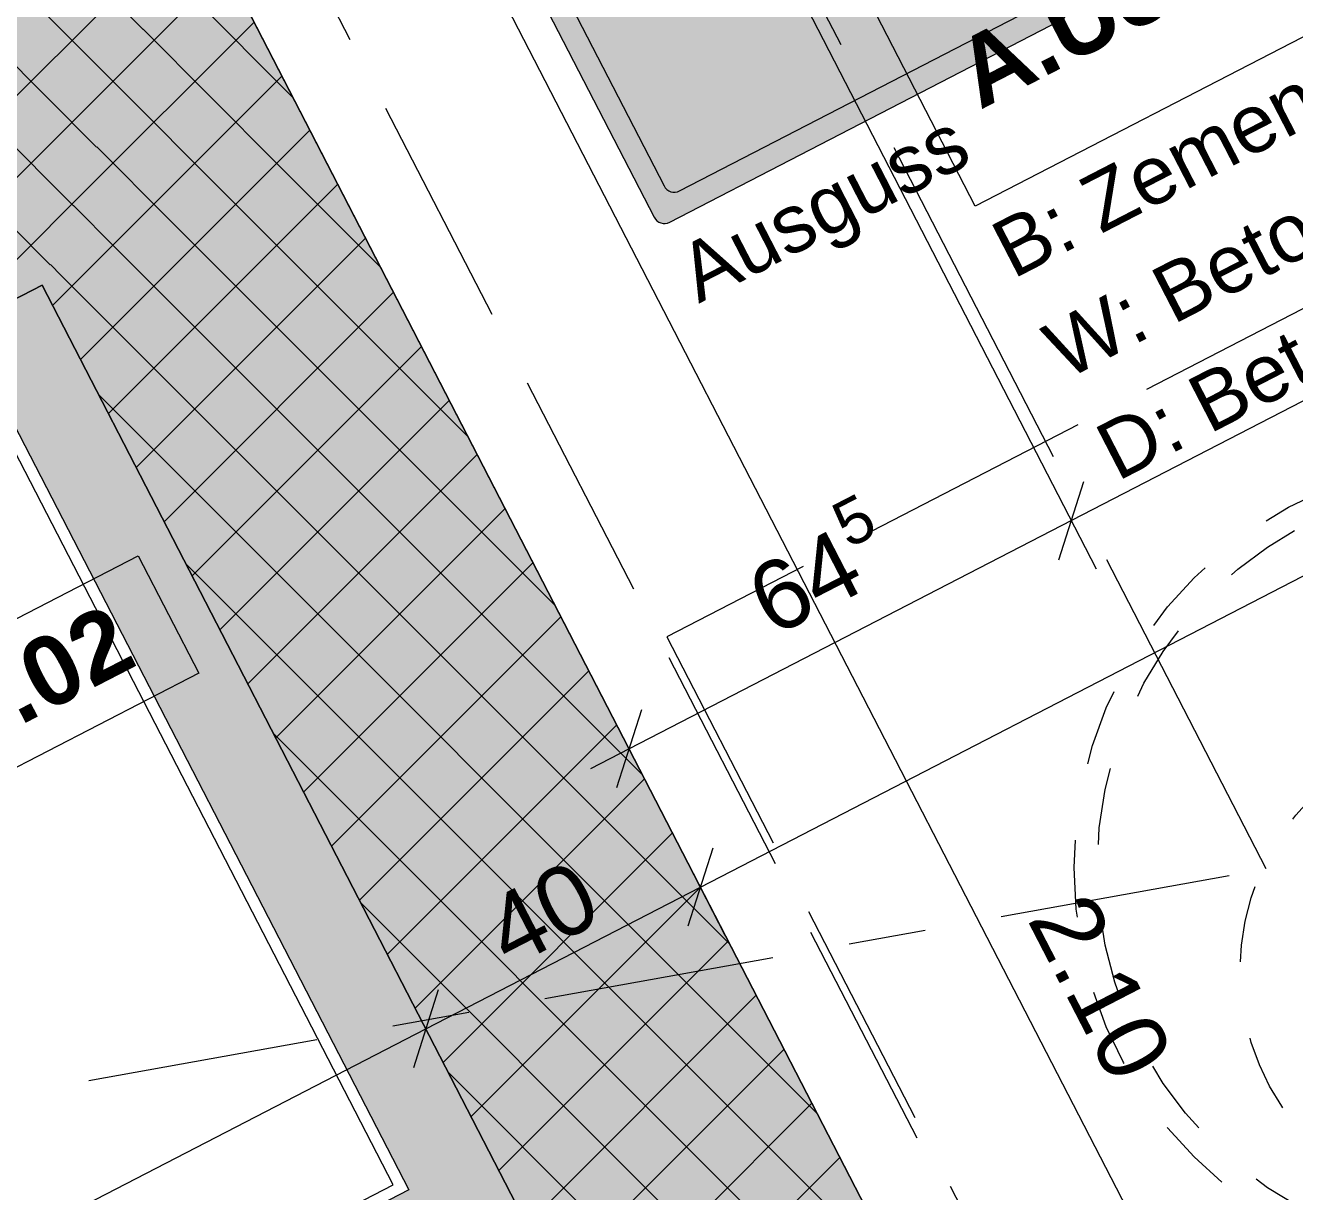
# Model space of a CAD drawing. Header units: metres. Extents: x 2688579.7 to 2688666, y 1281656.9 to 1281721.4.
# Drawn here: x 2688609.702 to 2688611.345, y 1281682.039 to 1281683.548 of the extents above; entities that cross this region are included whole.
import ezdxf

# ---------------------------------------------------------------- set-up
doc = ezdxf.new("R2010")
doc.units = ezdxf.units.M
for name, pattern in [('GESTRICHELT', [0.018750000279396765, 0.01250000018626451, -0.006250000093132257]), ('Strich 6_2mm Terrain', [0.4, 0.3, -0.1]), ('Strich 9_3mm', [0.6, 0.45, -0.15]), ('Strichpunkt 6_2_2mm Schnitt', [0.5, 0.3, -0.1, 0, -0.1])]:
    doc.linetypes.add(name, pattern=pattern)
for name, color, linetype in [('00 11 Geometer', 7, 'Continuous'), ('00 73 Schnittlinien', 7, 'Continuous'), ('00 80 Plangrafik', 7, 'Continuous'), ('01 11 AW tragend', 7, 'Continuous'), ('02 11 Fundamente', 7, 'Continuous'), ('03 13 Liftkabine', 7, 'Continuous'), ('06 12 Sanitärapparate.3D einfach', 7, 'Continuous'), ('07 11 Bemassung aussen', 7, 'Continuous'), ('07 12 Bemassung innen', 7, 'Continuous'), ('08 11 Beschriftung allgemein', 7, 'Continuous'), ('09 11 Raumdefinitionen.SIA 416', 7, 'Continuous'), ('10 14 Kanalisation MW', 7, 'Continuous')]:
    doc.layers.add(name, color=color, linetype=linetype)
doc.styles.add('ERSTELLTER_STIL_1', font='arial.ttf')
doc.styles.add('ERSTELLTER_STIL_3', font='')
doc.styles.get('ERSTELLTER_STIL_3').set_extended_font_data('Arial', bold=True)
doc.dimstyles.new('ERSTELLTER_STIL__2', dxfattribs={"dimtxt": 0.08999999761581422, "dimasz": 0.07125000000000001, "dimexe": 0.18, "dimexo": 0.05, "dimgap": 0.09, "dimtad": 1, "dimzin": 0, "dimdsep": 46, "dimtxsty": 'ERSTELLTER_STIL_1', "dimblk": 'ARROWHEAD_6', "dimblk1": 'ARROWHEAD_6', "dimblk2": 'ARROWHEAD_6', "dimcen": 0.09, "dimclrd": 7, "dimclre": 7, "dimclrt": 7, "dimazin": 0, "dimtfac": 1, "dimtdec": 4, "dimtmove": 0, "dimatfit": 3, "dimfxl": 1, "dimtolj": 1, "dimtzin": 0, "dimarcsym": 0})
doc.dimstyles.new('ERSTELLTER_STIL__4', dxfattribs={"dimtxt": 0.08999999761581422, "dimasz": 0.07125000000000001, "dimexe": 0.18, "dimexo": 0.05, "dimgap": 0.09, "dimtad": 1, "dimzin": 0, "dimdsep": 46, "dimtxsty": 'ERSTELLTER_STIL_1', "dimblk": 'ARROWHEAD_6', "dimblk1": 'ARROWHEAD_6', "dimblk2": 'ARROWHEAD_6', "dimcen": 0.09, "dimclrd": 7, "dimclre": 7, "dimclrt": 7, "dimazin": 0, "dimtfac": 1, "dimtdec": 4, "dimtmove": 2, "dimatfit": 3, "dimfxl": 1, "dimtolj": 1, "dimtzin": 0, "dimarcsym": 0})
pattern_1 = [(44.99999999999999, (-190.4483196355036, -7.138988810048026), (-0.05303300858899104, 0.05303300858899108), []), (135.0000000000002, (-190.4483196355036, -7.138988810048026), (0.0530330085889909, 0.05303300858899123), [])]

# ---------------------------------------------------------------- blocks, each defined once
blk = doc.blocks.new('*D347')
at = {"layer": '07 12 Bemassung innen', "color": 7, "linetype": 'Continuous', "lineweight": 5, "transparency": 16777216}
for p, q in [((215.5889363743186, 32.26523600044563), (217.8105434283721, 33.41171710914843)), ((215.6211812668485, 32.20275308628517), (215.5566914817886, 32.32771891460609)), ((215.3223426072339, 32.12765779231797), (215.5889363743186, 32.26523600044563)), ((215.3545874997638, 32.06517487815751), (215.290097714704, 32.19014070647843)), ((215.2723562759055, 32.10186187829403), (215.3223426072339, 32.12765779231797))]:
    blk.add_line(p, q, dxfattribs=at)
at = {"layer": '07 12 Bemassung innen', "color": 7, "linetype": 'Continuous', "lineweight": 18, "transparency": 16777216}
for p, q in [((215.6050633191882, 32.31575749734717), (215.5728094294489, 32.21471450354409)), ((215.3384695521035, 32.17817928921951), (215.3062156623643, 32.07713629541643))]:
    blk.add_line(p, q, dxfattribs=at)
blk = doc.blocks.new('ARROWHEAD_6')
at = {"color": 0, "linetype": 'Continuous', "lineweight": 0}
for p, q in [((-0.5, -0.5), (0.5, 0.5)), ((0, 0), (-1, 0))]:
    blk.add_line(p, q, dxfattribs=at)
blk = doc.blocks.new('*D348')
at = {"layer": '07 12 Bemassung innen', "color": 7, "linetype": 'Continuous', "lineweight": 5, "transparency": 16777216}
for p, q in [((217.8105434283721, 33.41171710914843), (218.166001784485, 33.5951547199853)), ((217.8427883209021, 33.34923419498796), (217.7782985358422, 33.47420002330889)), ((215.5889363743186, 32.26523600044563), (217.8105434283721, 33.41171710914843))]:
    blk.add_line(p, q, dxfattribs=at)
at = {"layer": '07 12 Bemassung innen', "color": 7, "linetype": 'Continuous', "lineweight": 18, "transparency": 16777216}
for p, q in [((217.8266703732418, 33.46223860604997), (217.7944164835025, 33.36119561224689)), ((215.6050633191882, 32.31575749734717), (215.5728094294489, 32.21471450354409))]:
    blk.add_line(p, q, dxfattribs=at)
at = {"layer": '07 12 Bemassung innen', "color": 7, "lineweight": 18, "transparency": 16777216, "char_height": 0.08999999761581422, "attachment_point": 7, "rotation": 27.29641979268731, "style": 'ERSTELLTER_STIL_1'}
for s, insert in [('\\A1;{\\pql;\\fArial|b0|i0|c0|p38;2.50}', (216.6542152347012, 32.88250158501827)), ('\\A1;{\\pql;\\fArial|b0|i0|c0|p38;30}', (215.6263913245806, 32.34645689890996))]:
    blk.add_mtext(s, dxfattribs=dict(at, insert=insert))
blk = doc.blocks.new('*D349')
at = {"layer": '07 12 Bemassung innen', "color": 7, "linetype": 'Continuous', "lineweight": 5, "transparency": 16777216}
for p, q in [((218.166001784485, 33.5951547199853), (219.8647745723787, 34.47182231326867)), ((218.1982466770149, 33.53267180582483), (218.1337568919551, 33.65763763414576)), ((217.8105434283721, 33.41171710914843), (218.166001784485, 33.5951547199853))]:
    blk.add_line(p, q, dxfattribs=at)
at = {"layer": '07 12 Bemassung innen', "color": 7, "linetype": 'Continuous', "lineweight": 18, "transparency": 16777216}
for p, q in [((218.1821287293546, 33.64567621688683), (218.1498748396154, 33.54463322308376)), ((217.8266703732418, 33.46223860604997), (217.7944164835025, 33.36119561224689))]:
    blk.add_line(p, q, dxfattribs=at)
at = {"layer": '07 12 Bemassung innen', "color": 7, "lineweight": 18, "transparency": 16777216, "insert": (217.9193257087454, 33.48811076098463), "char_height": 0.08999999761581422, "attachment_point": 7, "rotation": 27.29641979268731, "style": 'ERSTELLTER_STIL_1'}
blk.add_mtext('\\A1;{\\pql;\\fArial|b0|i0|c0|p38;40}', dxfattribs=at)
blk = doc.blocks.new('*D350')
at = {"layer": '07 12 Bemassung innen', "color": 7, "linetype": 'Continuous', "lineweight": 18, "transparency": 16777216}
for p, q in [((219.8809015172483, 34.52234381017021), (219.8486476275091, 34.42130081636713)), ((218.1821287293546, 33.64567621688683), (218.1498748396154, 33.54463322308376))]:
    blk.add_line(p, q, dxfattribs=at)
at = {"layer": '07 12 Bemassung innen', "color": 7, "linetype": 'Continuous', "lineweight": 5, "transparency": 16777216}
blk.add_line((218.166001784485, 33.5951547199853), (219.8647745723787, 34.47182231326867), dxfattribs=at)
at = {"layer": '07 12 Bemassung innen', "color": 7, "lineweight": 18, "transparency": 16777216, "insert": (219.3842059529086, 34.29133884075544), "char_height": 0.08999999761581422, "attachment_point": 7, "rotation": 27.29641979268731, "style": 'ERSTELLTER_STIL_1'}
blk.add_mtext('\\A1;{\\pql;\\fArial|b0|i0|c0|p38;1.91}', dxfattribs=at)
blk = doc.blocks.new('*D351')
at = {"layer": '07 12 Bemassung innen', "color": 7, "linetype": 'Continuous', "lineweight": 5, "transparency": 16777216}
for p, q in [((220.1636132319933, 34.54691760723587), (220.0991234469334, 34.67188343555679)), ((220.1313683394634, 34.60940052139633), (220.1813546707917, 34.63519643542027)), ((219.8647745723787, 34.47182231326867), (220.1313683394634, 34.60940052139633)), ((219.8970194649086, 34.40933939910821), (219.8325296798488, 34.53430522742914)), ((218.166001784485, 33.5951547199853), (219.8647745723787, 34.47182231326867))]:
    blk.add_line(p, q, dxfattribs=at)
at = {"layer": '07 12 Bemassung innen', "color": 7, "linetype": 'Continuous', "lineweight": 18, "transparency": 16777216}
for p, q in [((220.1152413945937, 34.55887902449479), (220.147495284333, 34.65992201829787)), ((219.8809015172483, 34.52234381017021), (219.8486476275091, 34.42130081636713))]:
    blk.add_line(p, q, dxfattribs=at)
at = {"layer": '07 12 Bemassung innen', "color": 7, "lineweight": 18, "transparency": 16777216, "insert": (219.9119541642095, 34.56368824354661), "char_height": 0.08999999761581422, "attachment_point": 7, "rotation": 27.29641979268731, "style": 'ERSTELLTER_STIL_1'}
blk.add_mtext('\\A1;{\\pql;\\fArial|b0|i0|c0|p38;30}', dxfattribs=at)
blk = doc.blocks.new('*D641')
at = {"layer": '07 12 Bemassung innen', "color": 7, "linetype": 'Continuous', "lineweight": 5, "transparency": 16777216}
for p, q in [((219.2993255349022, 35.56751798037369), (219.8047010552276, 34.58800535022988)), ((218.2877556301051, 34.76416474259162), (218.6784520246017, 34.00692178647328)), ((219.8224504041505, 34.67628258834403), (219.7724617615883, 34.65049115343264)), ((219.7724617615883, 34.65049115343264), (218.6462127309625, 34.06940758967604)), ((218.6462127309625, 34.06940758967603), (218.0736104290547, 33.77397578271332))]:
    blk.add_line(p, q, dxfattribs=at)
at = {"layer": '07 12 Bemassung innen', "color": 7, "linetype": 'Continuous', "lineweight": 18, "transparency": 16777216}
for p, q in [((219.7563302898211, 34.59997110178358), (219.7885932333556, 34.7010112050817)), ((218.6300812591953, 34.01888753802697), (218.6623442027297, 34.11992764132509))]:
    blk.add_line(p, q, dxfattribs=at)
at = {"layer": '07 12 Bemassung innen', "color": 7, "lineweight": 18, "transparency": 16777216, "insert": (219.4111519488049, 34.48294416517459), "char_height": 0.08999999761581422, "attachment_point": 7, "rotation": 27.291285822957125, "style": 'ERSTELLTER_STIL_1'}
blk.add_mtext('\\A1;{\\pql;\\fArial|b0|i0|c0|p38;1.26\\fArial|b0|i0|c0|p38;\\A1{\\H.66x;\\S5^  ;}}', dxfattribs=at)
blk = doc.blocks.new('*D642')
at = {"layer": '07 12 Bemassung innen', "color": 7, "linetype": 'Continuous', "lineweight": 5, "transparency": 16777216}
for p, q in [((217.6005527422441, 34.6908503846316), (218.1058497226939, 33.71148997951057)), ((218.6462127309625, 34.06940758967603), (218.0736104290547, 33.77397578271332)), ((218.0736104290547, 33.77397578271332), (218.0236217864925, 33.74818434780193))]:
    blk.add_line(p, q, dxfattribs=at)
at = {"layer": '07 12 Bemassung innen', "color": 7, "linetype": 'Continuous', "lineweight": 18, "transparency": 16777216}
for p, q in [((218.6300812591953, 34.01888753802697), (218.6623442027297, 34.11992764132509)), ((218.0897419008219, 33.82449583436238), (218.0574789572875, 33.72345573106426))]:
    blk.add_line(p, q, dxfattribs=at)
at = {"layer": '07 12 Bemassung innen', "color": 7, "lineweight": 18, "transparency": 16777216, "insert": (218.2716133100067, 33.89472256870574), "char_height": 0.08999999761581422, "attachment_point": 7, "rotation": 27.291285822957175, "style": 'ERSTELLTER_STIL_1'}
blk.add_mtext('\\A1;{\\pql;\\fArial|b0|i0|c0|p38;64\\fArial|b0|i0|c0|p38;\\A1{\\H.66x;\\S5^  ;}}', dxfattribs=at)
blk = doc.blocks.new('*D745')
at = {"layer": '07 11 Bemassung aussen', "color": 7, "linetype": 'Continuous', "lineweight": 5, "transparency": 16777216}
for p, q in [((218.8072650636213, 33.00671273938568), (217.8442207894073, 34.87286294170326)), ((219.5547784477191, 31.55821001700815), (218.8072650636213, 33.00671273938568)), ((219.6172613618795, 31.59045490953809), (219.4922955335586, 31.52596512447823)), ((219.6235675517829, 31.42491313346584), (219.5547784477191, 31.55821001700816))]:
    blk.add_line(p, q, dxfattribs=at)
at = {"layer": '07 11 Bemassung aussen', "color": 7, "linetype": 'Continuous', "lineweight": 18, "transparency": 16777216}
for p, q in [((218.7567435667198, 33.0228396842553), (218.8577865605229, 32.99058579451607)), ((219.5042569508175, 31.57433696187777), (219.6052999446206, 31.54208307213854))]:
    blk.add_line(p, q, dxfattribs=at)
at = {"layer": '07 11 Bemassung aussen', "color": 7, "lineweight": 18, "transparency": 16777216, "char_height": 0.08999999761581422, "attachment_point": 7, "rotation": 297.2964197926956, "style": 'ERSTELLTER_STIL_1'}
for s, insert in [('\\A1;{\\pql;\\fArial|b0|i0|c0|p38;1.63}', (219.2462773432399, 32.2868512536365)), ('\\A1;{\\pql;\\fArial|b0|i0|c0|p38;15}', (219.5139561553906, 31.73106561089698))]:
    blk.add_mtext(s, dxfattribs=dict(at, insert=insert))
blk = doc.blocks.new('*D746')
at = {"layer": '07 11 Bemassung aussen', "color": 7, "linetype": 'Continuous', "lineweight": 5, "transparency": 16777216}
for p, q in [((217.8442207894073, 34.87286294170326), (217.7754316853435, 35.00615982524558)), ((217.9067037035678, 34.90510783423319), (217.7817378752469, 34.84061804917333)), ((218.8072650636213, 33.00671273938568), (217.8442207894073, 34.87286294170326)), ((218.8697479777818, 33.03895763191561), (218.5851035910507, 32.89206423261255)), ((219.5547784477191, 31.55821001700815), (218.8072650636213, 33.00671273938568))]:
    blk.add_line(p, q, dxfattribs=at)
at = {"layer": '07 11 Bemassung aussen', "color": 7, "linetype": 'Continuous', "lineweight": 18, "transparency": 16777216}
for p, q in [((217.7936992925058, 34.88898988657287), (217.8947422863089, 34.85673599683365)), ((218.7567435667198, 33.0228396842553), (218.8577865605229, 32.99058579451607))]:
    blk.add_line(p, q, dxfattribs=at)
at = {"layer": '07 11 Bemassung aussen', "color": 7, "lineweight": 18, "transparency": 16777216, "insert": (218.5871564993548, 33.55316244739964), "char_height": 0.08999999761581422, "attachment_point": 7, "rotation": 297.2964197926956, "style": 'ERSTELLTER_STIL_1'}
blk.add_mtext('\\A1;{\\pql;\\fArial|b0|i0|c0|p38;2.10}', dxfattribs=at)
blk = doc.blocks.new('A$C08e27e3d')
at = {"layer": '01 11 AW tragend', "linetype": 'Continuous', "lineweight": 0, "true_color": 0xffffff}
for points in [[(26.7050584282706, 27.54615810189778), (26.86556633635143, 27.23513203811179), (27.06051828575437, 27.72959280707007)], [(26.8655663377582, 27.23513203811176), (27.22102619524202, 27.41856674328407), (27.06051827979309, 27.72959280707011)], [(26.7050584282706, 27.54615809972093), (24.48344200942435, 26.39969513775353), (24.64394991891197, 26.08866907614441), (26.8655663377582, 27.23513203811179)], [(27.95477345290308, 25.99673948829902), (27.22102619224304, 27.41856674546096), (26.8655663377582, 27.23513203811176), (27.59931403740984, 25.81330393028879)]]:
    blk.add_hatch(color=7, dxfattribs=at).paths.add_polyline_path(points)
at = {"layer": '01 11 AW tragend', "linetype": 'Continuous', "lineweight": 5, "true_color": 0x4e4e4e}
h = blk.add_hatch(dxfattribs=at)
h.set_pattern_fill('BETON_0001', color=251, style=0, pattern_type=2)
h.set_pattern_definition(pattern_1)
h.paths.add_polyline_path([(26.7050584282706, 27.54615810189778), (26.86556633635143, 27.23513203811179), (27.06051828575437, 27.72959280707007)])
h = blk.add_hatch(dxfattribs=at)
h.set_pattern_fill('BETON_0001', color=251, style=0, pattern_type=2)
h.set_pattern_definition(pattern_1)
h.paths.add_polyline_path([(26.8655663377582, 27.23513203811176), (27.22102619524202, 27.41856674328407), (27.06051827979309, 27.72959280707011)])
h = blk.add_hatch(dxfattribs=at)
h.set_pattern_fill('BETON_0001', color=251, style=0, pattern_type=2)
h.set_pattern_definition(pattern_1)
h.paths.add_polyline_path([(26.7050584282706, 27.54615809972093), (24.48344200942435, 26.39969513775353), (24.64394991891197, 26.08866907614441), (26.8655663377582, 27.23513203811179)])
h = blk.add_hatch(dxfattribs=at)
h.set_pattern_fill('BETON_0001', color=251, style=0, pattern_type=2)
h.set_pattern_definition(pattern_1)
h.paths.add_polyline_path([(27.95477345290308, 25.99673948829902), (27.22102619224304, 27.41856674546096), (26.8655663377582, 27.23513203811176), (27.59931403740984, 25.81330393028879)])
at = {"layer": '03 13 Liftkabine', "linetype": 'Continuous', "lineweight": 0, "true_color": 0x6f6f6f}
h = blk.add_hatch(color=8, dxfattribs=at)
h.paths.add_polyline_path([(27.59932411845173, 25.81330274956131), (27.16611321847395, 25.58974007137878), (27.16611583105546, 25.58976404107246), (27.18469897995803, 25.59935406171022), (27.17782490473942, 25.61267437474421), (27.16805664816724, 25.6076334090555), (27.08761936767868, 25.6163698982239), (27.06590092083172, 25.65845508235933), (27.07346772071804, 25.662359996364), (27.00146857049555, 25.80187749833619), (25.85947138936703, 25.21253908431921), (25.93147052921088, 25.07302164375576), (25.93903756435344, 25.07692666068365), (25.9607560112004, 25.03484147654822), (25.92127280439277, 24.96421883756326), (25.91150452230556, 24.9591778359809), (25.91837863341783, 24.94585749743188), (25.93696180783542, 24.95544755396332), (25.93698315204628, 24.9554356232778), (25.37770889025973, 24.66681672325293), (25.19890149728155, 25.01330299374178), (25.23000408044302, 25.02935378595998), (25.37808574528586, 24.74240683080598), (25.44206826683234, 24.77542562062995), (24.81806024952888, 25.98460414862318), (24.82072620819798, 25.98597992837908), (24.76431916338655, 26.09528336846937), (24.66656775231442, 26.04483782158208), (24.64395803708953, 26.08865005652476), (25.68494503707603, 26.62586123218514), (25.70878259510914, 26.57966975530891), (25.74432843075454, 26.59801352229197), (25.74341127163927, 26.59979079059176), (25.80783807696167, 26.63303888035744), (25.8087552974857, 26.63126162243628), (25.81104827225056, 26.62681836995232), (25.83992921641251, 26.64172265684125), (25.86033667335519, 26.60217794979022), (25.86922315280805, 26.60676386342629), (25.84881568548676, 26.64630863188604), (25.87769669105742, 26.66121292915359), (25.87735294418096, 26.66187899436489), (25.87540372667118, 26.66565612022881), (25.87448653166223, 26.66743341404365), (25.93891333698465, 26.70068150380933), (25.93983053199361, 26.69890420999449), (25.97537636763903, 26.71724797697754), (25.95153877371226, 26.76343947936882), (26.8655663377582, 27.23513203811178)])
h.paths.add_polyline_path([(27.34029015490142, 26.06448051019125), (26.8220788630419, 27.06865037257918), (24.83240078754105, 26.04185823677287), (25.31784240703081, 25.10118821088124), (25.35061204350691, 25.0376883999), (25.49782078963344, 24.75243308577613), (25.56802377055496, 24.78866199910163), (25.42081508583715, 25.07391732360413)], flags=0)
at = {"layer": '06 12 Sanitärapparate.3D einfach', "linetype": 'Continuous', "lineweight": 0, "true_color": 0xffffff}
blk.add_hatch(color=7, dxfattribs=at).paths.add_polyline_path([(27.95512583011896, 28.02247108943261), (27.44859767072512, 27.76107249773582, 0.4142135623730947), (27.44214689262782, 27.74086389902291), (27.65768608227253, 27.32320032899639, 0.414213562373095), (27.67789468098545, 27.3167495508991), (28.18442284037931, 27.57814814259589, 0.414213562373095), (28.19087361847662, 27.59835674130881), (27.97533442883187, 28.01602031133532, 0.414213562373095)])
at = {"layer": '00 11 Geometer', "color": 250, "linetype": 'Continuous', "lineweight": 13, "true_color": 0x3f3f3f}
blk.add_open_spline([(61.10243485247656, 48.48420281692729), (56.77352997377159, 47.34081434957805), (52.4635852428363, 46.16539965738131), (48.13468036413133, 45.02201119003207), (44.67800041448561, 44.10900244983433), (41.2023603170702, 43.22801993448409), (37.74568036742448, 42.31501119428635), (37.74568036742448, 42.31501119428635), (36.51101375635653, 46.29834470393457), (35.89368042427986, 48.29001137435757), (35.89368042427986, 48.29001137435757), (32.77968142585769, 46.72534450430744), (31.22268144538566, 45.94301117149502), (31.22268144538566, 45.94301117149502), (21.44268032567516, 43.82167784365215), (16.55268032368213, 42.76101117565617), (16.55268032368213, 42.76101117565617), (7.358013710788782, 41.1450112190409), (2.760680377799417, 40.33701121977851), (2.760680377799417, 40.33701121977851), (2.852681969608511, 38.82034512477316), (2.898681985064741, 38.06201179612749), (2.898681985064741, 38.06201179612749), (4.857346937842067, 28.42001115491934), (5.836680270116176, 23.59901115422458), (5.836680270116176, 23.59901115422458), (7.250013421140011, 21.69701122663304), (7.95668008768871, 20.74601122418739), (7.95668008768871, 20.74601122418739), (10.0486806438671, 18.48401050067827), (11.09468064675048, 17.35301049550385), (11.09468064675048, 17.35301049550385), (13.36067895529732, 15.25367757499539), (14.49367895102068, 14.20401090647415), (14.49367895102068, 14.20401090647415), (16.14301102872878, 13.00001188282244), (16.96767767410665, 12.39801188566111), (16.96767767410665, 12.39801188566111), (20.31968006337001, 9.776678227431553), (21.99568005822539, 8.466011565954837), (21.99568005822539, 8.466011565954837), (24.63768051177203, 6.944010933473187), (25.95868050524905, 6.183010929807502), (25.95868050524905, 6.183010929807502), (28.60930300305984, 5.333717593874063), (29.84025381909623, 4.957434972593042), (31.07120463935598, 4.581152350021007), (32.39626387633277, 4.285094314451996), (33.81543054463282, 4.069260977519157), (35.23459722133293, 3.853427639308798), (36.52668118368777, 3.744678008936125), (37.69168119490087, 3.743011342904943), (38.85668119028151, 3.741344676896411), (39.77044249357601, 3.744428238438006), (40.43296699630037, 3.752262269690114), (41.09549149855911, 3.760096300936716), (41.95790802579259, 3.796513086969954), (43.020216845292, 3.861512388413253), (44.08252568015769, 3.926511690796765), (45.41718103768528, 4.05617725272498), (47.02418104823619, 4.250510583476576), (49.43468106569662, 4.542010579801577), (51.84518209969565, 4.833511419904831), (54.25568211622476, 5.125011425543057), (54.25568211622476, 5.125011425543057), (66.34501369887903, 7.421677856550964), (72.38968036588221, 8.570011189750808), (72.38968036588221, 8.570011189750808), (76.09901367299199, 9.525344516228365), (77.9536803381884, 10.00301118226111), (77.9536803381884, 10.00301118226111), (81.43301373099848, 12.11901121547766), (83.17268039923101, 13.17701121706836), (83.17268039923101, 13.17701121706836), (79.77201372868126, 18.68234452860381), (78.0716803985083, 21.43501119579509), (77.2604064339207, 22.74838120428235), (76.44901363862618, 24.06167781058088), (75.63768030315578, 25.37501114358515), (75.63768030315578, 25.37501114358515), (73.88301371953781, 28.15701115348356), (73.00568038815572, 29.54801115215145), (71.2765175777854, 32.28957514030248), (69.54768033869505, 35.03134452163562), (67.81868033468663, 37.77301118833334), (67.81868033468663, 37.77301118833334), (61.10243485247656, 48.48420281692729), (61.10243485247656, 48.48420281692729)], degree=3, knots=[0, 0, 0, 0, 1, 1, 1, 2, 2, 2, 3, 3, 3, 4, 4, 4, 5, 5, 5, 6, 6, 6, 7, 7, 7, 8, 8, 8, 9, 9, 9, 10, 10, 10, 11, 11, 11, 12, 12, 12, 13, 13, 13, 14, 14, 14, 15, 15, 15, 16, 16, 16, 17, 17, 17, 18, 18, 18, 19, 19, 19, 20, 20, 20, 21, 21, 21, 22, 22, 22, 23, 23, 23, 24, 24, 24, 25, 25, 25, 26, 26, 26, 27, 27, 27, 28, 28, 28, 29, 29, 29, 29], dxfattribs=at)
at = {"layer": '00 73 Schnittlinien', "color": 7, "linetype": 'Strichpunkt 6_2_2mm Schnitt', "lineweight": 13}
blk.add_line((5.076374575789458, 22.27644215574699), (28.5276374766122, 26.49384406902312), dxfattribs=at)
at = {"layer": '00 80 Plangrafik', "color": 7, "linetype": 'Strich 6_2mm Terrain', "lineweight": 5, "flags": 128}
for points in [[(23.97036492568418, 26.30368549995099), (27.0805941423105, 27.90874836745414), (28.27293532032633, 25.59827543265309), (27.78418749779902, 25.34605611971922), (28.65552109441379, 23.65761534247492), (26.03400833447225, 22.30477832370151)], [(27.67440346939429, 26.78003970960476), (28.36179630396828, 25.4477433549086), (29.78369546992644, 26.18136639225617), (29.09630263535246, 27.51366274695233)]]:
    blk.add_lwpolyline(points, close=True, dxfattribs=at)
at = {"layer": '01 11 AW tragend', "color": 7, "linetype": 'Continuous', "lineweight": 18, "flags": 128}
for points in [[(28.09235166103304, 25.73014572120992), (27.06051828275542, 27.72959280707008)], [(24.64394991891197, 26.08866907614441), (26.86556633775822, 27.23513203811179)], [(26.8655663377582, 27.23513203811177), (27.59931403740984, 25.81330393028879)]]:
    blk.add_lwpolyline(points, dxfattribs=at)
at = {"layer": '02 11 Fundamente', "color": 7, "linetype": 'Strich 9_3mm', "lineweight": 5, "flags": 128}
blk.add_lwpolyline([(35.05382424164154, 13.68323319018162), (24.62177247392799, 33.89806280332692)], dxfattribs=at)
at = {"layer": '03 13 Liftkabine', "color": 7, "linetype": 'Continuous', "lineweight": 5}
for p, q in [((26.82207885743244, 27.06865036019796), (27.34029016014699, 26.064480531066)), ((27.32008156105172, 26.07093130796533), (26.81562808053329, 27.04844176110259)), ((27.34029016014699, 26.064480531066), (25.42081508853232, 25.07391733295697)), ((25.45392524142594, 25.10788375424814), (27.32008156105172, 26.07093130796533))]:
    blk.add_line(p, q, dxfattribs=at)
at = {"layer": '06 12 Sanitärapparate.3D einfach', "color": 7, "linetype": 'Continuous', "lineweight": 5}
for p, q in [((27.5192516116953, 27.65687067133445), (27.67058763846714, 27.36361752642222)), ((27.69079623718005, 27.35716674832493), (28.14400564295349, 27.59104969879048))]:
    blk.add_line(p, q, dxfattribs=at)
at = {"layer": '06 12 Sanitärapparate.3D einfach', "color": 7, "linetype": 'Continuous', "lineweight": 5, "flags": 128}
blk.add_lwpolyline([(27.95512583011896, 28.02247108943261), (27.44859767072512, 27.76107249773582, 0.4142135623730947), (27.44214689262782, 27.74086389902291), (27.65768608227253, 27.32320032899639, 0.414213562373095), (27.67789468098545, 27.3167495508991), (28.18442284037931, 27.57814814259589, 0.414213562373095), (28.19087361847662, 27.59835674130881), (27.97533442883187, 28.01602031133532, 0.414213562373095)], format="xyb", close=True, dxfattribs=at)
at = {"layer": '06 12 Sanitärapparate.3D einfach', "color": 7, "linetype": 'Continuous', "lineweight": 5}
blk.add_arc((27.68391732687226, 27.37049643673003), 0.01499999999999823, 207.2964193689557, 297.2964193689203, dxfattribs=at)
at = {"layer": '09 11 Raumdefinitionen.SIA 416', "color": 7, "linetype": 'Continuous', "lineweight": 5}
for p, q in [((29.08763000008764, 27.86098845241018), (28.07321413001139, 27.33749009411795)), ((28.07321413001139, 27.33749009411795), (27.93809276604992, 27.59932330489629)), ((26.31369611835484, 26.53598037944199), (26.98999448099514, 26.88499018203045)), ((26.98999448099514, 26.88499018203045), (27.06836487209276, 26.733126919779)), ((27.06836487209276, 26.733126919779), (26.39206650945249, 26.38411711719054))]:
    blk.add_line(p, q, dxfattribs=at)
at = {"layer": '09 11 Raumdefinitionen.SIA 416', "color": 41, "linetype": 'Continuous', "lineweight": 0, "true_color": 0xffd6a8, "flags": 128}
blk.add_lwpolyline([(30.53863781327695, 25.15831058192497), (28.82808017947733, 28.47296351926985), (27.12930738681928, 27.59629592352777), (28.09235166103309, 25.73014572120993), (27.60360272820174, 25.47792583530141), (28.35111747540537, 24.02942024207083)], close=True, dxfattribs=at)
at = {"layer": '09 11 Raumdefinitionen.SIA 416', "color": 51, "linetype": 'Continuous', "lineweight": 0, "true_color": 0xffffa8, "flags": 128}
blk.add_lwpolyline([(24.64395897029274, 26.08865092940901), (25.37770666994444, 24.66682282158588), (27.59931372399794, 25.81330393028878), (26.86556602434629, 27.23513203811176)], close=True, dxfattribs=at)
at = {"layer": '10 14 Kanalisation MW', "color": 9, "linetype": 'GESTRICHELT', "lineweight": 13}
for centre, radius in [((28.73151398081555, 26.48165295107643), 0.5300000000034034), ((28.73151398081555, 26.48165295107645), 0.500000000003218), ((28.73151398081552, 26.34876454608685), 0.3150000000020261)]:
    blk.add_circle(centre, radius, dxfattribs=at)
at = {"layer": '08 11 Beschriftung allgemein', "color": 7, "linetype": 'Continuous', "lineweight": 5, "insert": (27.72589867673312, 27.19102060472684), "char_height": 0.07500000000000001, "attachment_point": 7, "rotation": 27.296423987225158, "style": 'ERSTELLTER_STIL_1'}
blk.add_mtext('\\A1;{\\pql;\\fArial|b0|i0|c0|p38;Ausguss}', dxfattribs=at)
at = {"layer": '09 11 Raumdefinitionen.SIA 416', "color": 7, "lineweight": 5, "rotation": 27.2964}
for s, insert, char_height, attachment_point, style in [('\\A1;{\\pqc;\\pt0;\\fArial|b1|i0|c0|p38;A.U3.00.08}', (28.3208074299566, 27.68747085267199), 0.09000000000000002, 2, 'ERSTELLTER_STIL_3'), ('\\A1;{\\pql;\\pt0;\\fArial|b0|i0|c0|p38;B: Zementüberzug}', (28.08783180483994, 27.30916450131556), 0.07500000000000001, 1, 'ERSTELLTER_STIL_1'), ('\\A1;{\\pql;\\pt0;\\fArial|b0|i0|c0|p38;W: Beton/MW roh}', (28.15539248682066, 27.17824789592638), 0.07500000000000001, 1, 'ERSTELLTER_STIL_1'), ('\\A1;{\\pql;\\pt0;\\fArial|b0|i0|c0|p38;D: Beton roh}', (28.22295316880138, 27.0473312905372), 0.07500000000000001, 1, 'ERSTELLTER_STIL_1'), ('\\A1;{\\pqc;\\pt0;\\fArial|b1|i0|c0|p38;A.U3.00.02}', (26.66803529582964, 26.67911290148113), 0.09000000000000002, 2, 'ERSTELLTER_STIL_3')]:
    blk.add_mtext(s, dxfattribs=dict(at, insert=insert, char_height=char_height, attachment_point=attachment_point, style=style))
at = {"layer": '07 11 Bemassung aussen', "color": 7, "linetype": 'Continuous', "lineweight": 5}
for base, p1, p2, picture, middle in [((27.39590115390374, 27.73387413165523), (28.09235166103304, 25.73014572120992), (27.97869376984099, 28.03462971453145), '*D746', (28.23243293093941, 26.33093277658709)), ((28.35894542811775, 25.86772392933766), (29.44487763522719, 24.59386540729455), (28.09235166103304, 25.73014572120992), '*D745', (28.89155377482453, 25.06462158282395))]:
    dim = blk.add_linear_dim(base=base, p1=p1, p2=p2, angle=117.2964197926952, dimstyle='ERSTELLTER_STIL__4', dxfattribs=at)
    dim.commit()
    dim.dimension.update_dxf_attribs({"geometry": picture, "text_midpoint": middle, "dimtype": 128, "text_rotation": 297.2964197926956, "insert": (-190.4483196355036, -7.138988810048026)})
at = {"layer": '07 12 Bemassung innen', "color": 7, "linetype": 'Continuous', "lineweight": 5}
for base, p1, p2, angle, dimstyle, picture, middle, turn in [((28.19789309545888, 26.93041877962801), (28.82808017947733, 28.47296351926984), (27.81651027468027, 27.66961028148776), 207.2912858229571, 'ERSTELLTER_STIL__4', '*D641', (29.15342512369946, 27.49459402307203), 27.29128582295712), ((29.68304870395977, 27.47041171134831), (29.16056346039079, 27.82869017710249), (29.42715722849283, 27.96626838325871), 27.29641979268705, 'ERSTELLTER_STIL__4', '*D351', (29.50396952389917, 27.49615352717157), 27.29641979268731), ((29.41645493687511, 27.33283350322064), (27.58789854369687, 26.70765559503715), (29.16056346039079, 27.82869017710249), 27.29641979268705, 'ERSTELLTER_STIL__4', '*D350', (29.01912717816947, 27.24594609779565), 27.29641979268731), ((27.6252907935511, 26.6349869726653), (27.81651027468027, 27.66961028148776), (27.12930738681925, 27.59629592352776), 207.2912858229571, 'ERSTELLTER_STIL__2', '*D642', (27.97097863220873, 26.88423429615624), 27.29128582295717), ((27.7176821489814, 26.45616590993727), (27.23244018758402, 26.52421798420028), (27.58789854369687, 26.70765559503715), 27.29641979268705, 'ERSTELLTER_STIL__2', '*D349', (27.51134106843503, 26.42057604460959), 27.29641979268731), ((27.36222379286855, 26.2727282991004), (25.05914618631019, 25.28411769761171), (27.23244018758402, 26.52421798420028), 27.29641979268705, 'ERSTELLTER_STIL__4', '*D348', (26.28913645996209, 25.83710884205848), 27.29641979268731), ((25.14061673881497, 25.12624719039761), (24.79255241922553, 25.14653948948406), (25.05914618631019, 25.28411769761171), 27.29641979268705, 'ERSTELLTER_STIL__4', '*D347', (25.21840668427029, 25.27892218253492), 27.29641979268731)]:
    dim = blk.add_linear_dim(base=base, p1=p1, p2=p2, angle=angle, dimstyle=dimstyle, dxfattribs=at)
    dim.commit()
    dim.dimension.update_dxf_attribs({"geometry": picture, "text_midpoint": middle, "dimtype": 128, "text_rotation": turn, "insert": (-190.4483196355036, -7.138988810048026)})

msp = doc.modelspace()

# ---------------------------------------------------------------- block references
msp.add_blockref('A$C08e27e3d', (2688582.858319622, 1281655.97698879))

doc.saveas('drawing.dxf')
